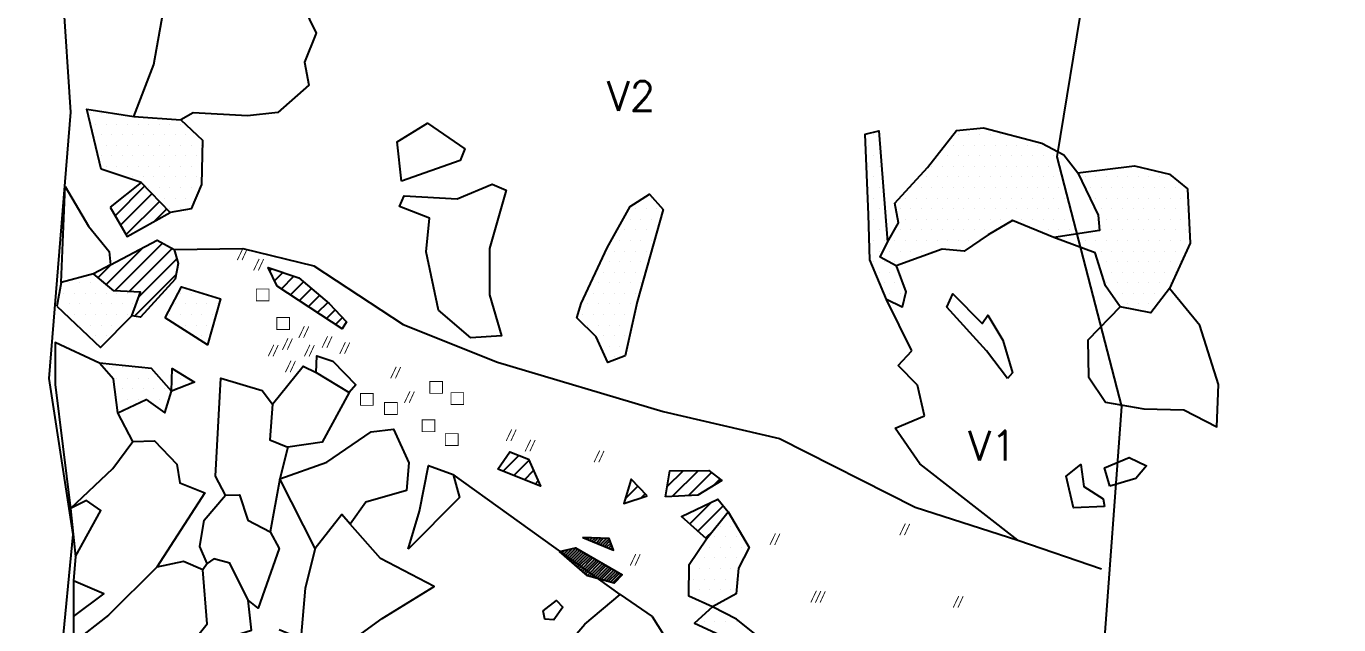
# Model space of a CAD drawing. Header units: metres. Extents: x 3.83 to 5.38, y -19.22 to -15.1.
# Drawn here: x 3.83 to 5.38, y -18.291 to -17.584 of the extents above; entities that cross this region are included whole.
import ezdxf

# ---------------------------------------------------------------- set-up
doc = ezdxf.new("R2010")
doc.units = ezdxf.units.M
doc.header["$LTSCALE"] = 25
doc.header["$MEASUREMENT"] = 0
doc.linetypes.add('GESTRICHELT', pattern=[0.75, 0.5, -0.25])
doc.linetypes.add('STRICHPUNKTX2', pattern=[2, 1, -0.5, 0, -0.5])
doc.layers.get('0').update_dxf_attribs({"linetype": 'CONTINUOUS'})
for name, color, linetype in [('BEFUND_UNSICHER', 1, 'GESTRICHELT'), ('BEFUNDSCHRAFF', 1, 'CONTINUOUS'), ('FEUER', 1, 'CONTINUOUS'), ('GRABUNGSGRENZE', 3, 'STRICHPUNKTX2'), ('KNOCHEN', 2, 'CONTINUOUS'), ('KNOCHENSCHRAFF', 2, 'CONTINUOUS'), ('STEINE', 4, 'CONTINUOUS'), ('STEINESCHRAFF', 4, 'CONTINUOUS')]:
    doc.layers.add(name, color=color, linetype=linetype)
doc.styles.get("Standard").update_dxf_attribs({"font": 'txt.shx'})

# ---------------------------------------------------------------- blocks, each defined once
blk = doc.blocks.new('*X1')
at = {"color": 0}
for p, q in [((448.82, -1818.87), (448.84, -1818.85)), ((449.07, -1818.97), (449.18, -1818.86)), ((449.32, -1819.08), (449.52, -1818.87)), ((449.57, -1819.18), (449.87, -1818.89)), ((449.83, -1819.28), (450.21, -1818.9)), ((450.08, -1819.38), (450.55, -1818.91)), ((450.33, -1819.49), (450.89, -1818.92)), ((450.58, -1819.59), (451.23, -1818.93)), ((450.83, -1819.69), (451.58, -1818.94)), ((451.08, -1819.79), (451.89, -1818.98)), ((451.33, -1819.9), (451.98, -1819.24)), ((451.58, -1820), (452.08, -1819.5)), ((446.09, -1820.54), (446.19, -1820.44)), ((446.28, -1820.7), (446.64, -1820.34)), ((446.47, -1820.87), (447.09, -1820.25)), ((446.66, -1821.04), (447.54, -1820.15)), ((446.84, -1821.2), (447.95, -1820.1)), ((447.03, -1821.37), (448.17, -1820.23)), ((447.22, -1821.53), (448.4, -1820.35)), ((447.41, -1821.7), (448.62, -1820.48)), ((447.6, -1821.86), (448.85, -1820.61)), ((447.79, -1822.03), (449.07, -1820.74)), ((447.97, -1822.19), (449.3, -1820.87)), ((448.16, -1822.36), (449.52, -1821)), ((448.35, -1822.52), (449.74, -1821.13)), ((448.54, -1822.69), (449.97, -1821.26)), ((451.83, -1820.1), (452.17, -1819.76)), ((452.08, -1820.2), (452.27, -1820.02)), ((452.33, -1820.31), (452.37, -1820.28)), ((448.73, -1822.85), (450.19, -1821.39)), ((448.92, -1823.02), (450.42, -1821.52)), ((449.1, -1823.18), (450.64, -1821.64)), ((449.29, -1823.35), (450.87, -1821.77)), ((449.55, -1823.44), (451.09, -1821.9)), ((449.83, -1823.52), (451.32, -1822.03)), ((450.11, -1823.6), (451.54, -1822.16)), ((450.38, -1823.67), (451.77, -1822.29)), ((450.66, -1823.75), (451.99, -1822.42)), ((450.94, -1823.82), (452.21, -1822.55)), ((451.22, -1823.9), (452.44, -1822.68)), ((451.49, -1823.98), (452.66, -1822.81)), ((451.77, -1824.05), (452.89, -1822.94)), ((452.05, -1824.13), (453.11, -1823.06)), ((452.33, -1824.21), (453.34, -1823.19)), ((463.43, -1831.49), (464.35, -1830.56)), ((463.72, -1830.84), (464.11, -1830.45)), ((463.2, -1832.07), (464.6, -1830.67)), ((463.36, -1832.27), (464.84, -1830.78)), ((463.52, -1832.46), (465.08, -1830.9)), ((463.68, -1832.65), (465.32, -1831.01)), ((463.84, -1832.84), (465.56, -1831.12)), ((464, -1833.03), (465.8, -1831.23)), ((464.17, -1833.22), (466.05, -1831.34)), ((464.39, -1833.36), (466.29, -1831.46)), ((464.81, -1833.29), (466.53, -1831.57)), ((465.23, -1833.23), (466.55, -1831.9)), ((465.64, -1833.16), (466.17, -1832.63)), ((412.69, -1844.4), (415.74, -1841.35)), ((412.76, -1843.97), (415.43, -1841.3)), ((412.96, -1844.48), (416.04, -1841.4)), ((413.63, -1842.75), (415.13, -1841.25)), ((414.49, -1841.53), (414.83, -1841.19)), ((413.22, -1844.57), (416.34, -1841.45)), ((413.49, -1844.66), (416.64, -1841.5)), ((413.76, -1844.74), (416.95, -1841.55)), ((414.02, -1844.83), (417.25, -1841.6)), ((414.29, -1844.92), (417.55, -1841.65)), ((414.56, -1845), (417.85, -1841.71)), ((414.82, -1845.09), (418.16, -1841.76)), ((415.09, -1845.18), (418.46, -1841.81)), ((415.36, -1845.26), (418.76, -1841.86)), ((415.62, -1845.35), (419.06, -1841.91)), ((415.89, -1845.44), (419.37, -1841.96)), ((416.17, -1845.51), (419.52, -1842.16)), ((416.53, -1845.51), (419.3, -1842.73)), ((416.88, -1845.51), (419.09, -1843.3)), ((417.23, -1845.51), (418.87, -1843.87)), ((417.59, -1845.51), (418.66, -1844.44)), ((417.94, -1845.51), (418.44, -1845)), ((429.61, -1863.53), (431.66, -1861.49)), ((430.6, -1862.2), (431.47, -1861.32)), ((427.46, -1866.04), (431.85, -1861.65)), ((427.55, -1866.31), (432.04, -1861.81)), ((427.64, -1866.57), (432.23, -1861.97)), ((427.77, -1866.79), (432.43, -1862.14)), ((428.19, -1866.73), (432.62, -1862.3)), ((428.6, -1866.67), (432.81, -1862.46)), ((429.02, -1866.6), (433, -1862.62)), ((429.44, -1866.54), (433.19, -1862.79)), ((429.85, -1866.48), (433.38, -1862.95)), ((430.27, -1866.41), (433.57, -1863.11)), ((427.37, -1865.78), (429.31, -1863.84)), ((430.69, -1866.35), (433.76, -1863.28)), ((431.37, -1866.02), (433.95, -1863.44)), ((427.28, -1865.51), (427.76, -1865.03)), ((493.46, -1869.33), (493.5, -1869.3)), ((493.57, -1869.58), (493.78, -1869.38)), ((493.68, -1869.82), (494.05, -1869.45)), ((493.79, -1870.07), (494.33, -1869.53)), ((493.9, -1870.31), (494.61, -1869.6)), ((494.01, -1870.56), (494.89, -1869.68)), ((494.19, -1870.73), (495.17, -1869.75)), ((494.42, -1870.85), (495.45, -1869.83)), ((494.66, -1870.97), (495.58, -1870.04)), ((494.89, -1871.09), (495.66, -1870.32)), ((495.12, -1871.21), (495.74, -1870.6)), ((495.36, -1871.33), (495.81, -1870.87)), ((495.59, -1871.45), (495.89, -1871.15)), ((495.82, -1871.57), (495.97, -1871.43)), ((496.69, -1877.42), (496.92, -1877.19)), ((496.74, -1877.72), (497.21, -1877.26)), ((496.79, -1878.03), (497.5, -1877.32)), ((496.84, -1878.33), (497.79, -1877.39)), ((496.89, -1878.64), (498.07, -1877.45)), ((496.94, -1878.94), (498.36, -1877.52)), ((496.99, -1879.24), (498.65, -1877.58)), ((497.04, -1879.55), (498.94, -1877.64)), ((497.09, -1879.85), (499.23, -1877.71)), ((497.14, -1880.16), (499.52, -1877.77)), ((497.19, -1880.46), (499.81, -1877.84)), ((497.23, -1880.77), (500.1, -1877.9)), ((497.28, -1881.07), (500.38, -1877.97)), ((497.52, -1881.19), (500.49, -1878.21)), ((497.91, -1881.15), (500.45, -1878.61)), ((498.3, -1881.12), (500.41, -1879)), ((498.68, -1881.08), (500.37, -1879.4)), ((499.07, -1881.05), (500.33, -1879.79)), ((499.46, -1881.02), (500.29, -1880.19)), ((499.85, -1880.98), (500.25, -1880.58))]:
    blk.add_line(p, q, dxfattribs=at)
blk = doc.blocks.new('HK')
at = {"layer": 'FEUER', "const_width": 0.1}
for points in [[(-0.66, -1.37), (0, 0)], [(0.52, -0.03), (-0.1, -1.37)]]:
    blk.add_lwpolyline(points, dxfattribs=at)
blk = doc.blocks.new('RL')
at = {"layer": 'FEUER', "const_width": 0.1}
blk.add_lwpolyline([(0, -1.4), (0, 0), (1.5, 0), (1.5, -1.4), (0, -1.4)], dxfattribs=at)
blk = doc.blocks.new('*X4')
at = {"color": 0}
for p, q in [((393.53, -1780.82), (397.02, -1777.33)), ((394.19, -1781.93), (397.89, -1778.23)), ((394.84, -1783.05), (398.76, -1779.13)), ((398.21, -1781.44), (399.63, -1780.03)), ((393.5, -1789.69), (399.12, -1784.07)), ((392.49, -1788.94), (396.8, -1784.62)), ((395.18, -1789.78), (400.28, -1784.68)), ((391.52, -1788.13), (393.07, -1786.59)), ((396.36, -1790.37), (400.82, -1785.91)), ((411.8, -1787.31), (412.02, -1787.08)), ((395.81, -1792.69), (400.73, -1787.77)), ((412.37, -1788.5), (413.34, -1787.53)), ((413.18, -1789.46), (414.66, -1787.98)), ((414.24, -1790.16), (415.78, -1788.63)), ((415.31, -1790.86), (416.73, -1789.44)), ((416.38, -1791.56), (417.69, -1790.25)), ((417.45, -1792.26), (418.65, -1791.06)), ((418.51, -1792.96), (419.53, -1791.95)), ((419.58, -1793.66), (420.39, -1792.85)), ((439.37, -1811), (441.24, -1809.13)), ((440.63, -1811.51), (442.42, -1809.71)), ((441.89, -1812.02), (442.96, -1810.94)), ((458.75, -1812.83), (460.63, -1810.95)), ((459.37, -1813.97), (462.42, -1810.93)), ((461.24, -1813.88), (463.96, -1811.16)), ((464.19, -1812.69), (464.96, -1811.93)), ((443.14, -1812.53), (443.51, -1812.16)), ((453.78, -1814.27), (455.28, -1812.77)), ((455.67, -1814.15), (456.14, -1813.68)), ((461.41, -1817.24), (463.97, -1814.68)), ((460.48, -1816.4), (460.6, -1816.28)), ((462.34, -1818.08), (465.34, -1815.08)), ((463.27, -1818.91), (464.19, -1818))]:
    blk.add_line(p, q, dxfattribs=at)
blk = doc.blocks.new('*X5')
at = {"color": 0}
for p, q in [((465.625, -1816.25), (465.625, -1816.25)), ((465, -1817.5), (465, -1817.5)), ((466.25, -1817.5), (466.25, -1817.5)), ((464.375, -1818.75), (464.375, -1818.75)), ((465.625, -1818.75), (465.625, -1818.75)), ((466.875, -1818.75), (466.875, -1818.75)), ((461.875, -1821.25), (461.875, -1821.25)), ((463.125, -1821.25), (463.125, -1821.25)), ((463.75, -1820), (463.75, -1820)), ((464.375, -1821.25), (464.375, -1821.25)), ((465, -1820), (465, -1820)), ((465.625, -1821.25), (465.625, -1821.25)), ((466.25, -1820), (466.25, -1820)), ((466.875, -1821.25), (466.875, -1821.25)), ((467.5, -1820), (467.5, -1820)), ((462.5, -1822.5), (462.5, -1822.5)), ((463.75, -1822.5), (463.75, -1822.5)), ((465, -1822.5), (465, -1822.5)), ((466.25, -1822.5), (466.25, -1822.5)), ((461.875, -1823.75), (461.875, -1823.75)), ((463.125, -1823.75), (463.125, -1823.75)), ((464.375, -1823.75), (464.375, -1823.75)), ((465.625, -1823.75), (465.625, -1823.75)), ((466.875, -1823.75), (466.875, -1823.75)), ((462.5, -1825), (462.5, -1825)), ((463.75, -1825), (463.75, -1825)), ((465, -1825), (465, -1825)), ((466.25, -1825), (466.25, -1825)), ((463.125, -1826.25), (463.125, -1826.25)), ((464.375, -1826.25), (464.375, -1826.25)), ((463.125, -1828.75), (463.125, -1828.75)), ((463.75, -1827.5), (463.75, -1827.5)), ((464.375, -1828.75), (464.375, -1828.75)), ((465, -1827.5), (465, -1827.5)), ((465.625, -1828.75), (465.625, -1828.75)), ((466.875, -1828.75), (466.875, -1828.75))]:
    blk.add_line(p, q, dxfattribs=at)
blk = doc.blocks.new('*X6')
at = {"color": 0}
for p, q in [((390.625, -1768.75), (390.625, -1768.75)), ((391.25, -1770), (391.25, -1770)), ((391.875, -1768.75), (391.875, -1768.75)), ((392.5, -1770), (392.5, -1770)), ((393.125, -1768.75), (393.125, -1768.75)), ((393.75, -1770), (393.75, -1770)), ((395, -1770), (395, -1770)), ((396.25, -1770), (396.25, -1770)), ((397.5, -1770), (397.5, -1770)), ((398.75, -1770), (398.75, -1770)), ((400, -1770), (400, -1770)), ((401.25, -1770), (401.25, -1770)), ((391.875, -1771.25), (391.875, -1771.25)), ((393.125, -1771.25), (393.125, -1771.25)), ((394.375, -1771.25), (394.375, -1771.25)), ((395.625, -1771.25), (395.625, -1771.25)), ((396.875, -1771.25), (396.875, -1771.25)), ((398.125, -1771.25), (398.125, -1771.25)), ((399.375, -1771.25), (399.375, -1771.25)), ((400.625, -1771.25), (400.625, -1771.25)), ((401.875, -1771.25), (401.875, -1771.25)), ((403.125, -1771.25), (403.125, -1771.25)), ((483.125, -1771.25), (483.125, -1771.25)), ((493.125, -1771.25), (493.125, -1771.25)), ((494.375, -1771.25), (494.375, -1771.25)), ((495.625, -1771.25), (495.625, -1771.25)), ((496.875, -1771.25), (496.875, -1771.25)), ((498.125, -1771.25), (498.125, -1771.25)), ((391.25, -1772.5), (391.25, -1772.5)), ((392.5, -1772.5), (392.5, -1772.5)), ((393.75, -1772.5), (393.75, -1772.5)), ((395, -1772.5), (395, -1772.5)), ((396.25, -1772.5), (396.25, -1772.5)), ((397.5, -1772.5), (397.5, -1772.5)), ((398.75, -1772.5), (398.75, -1772.5)), ((400, -1772.5), (400, -1772.5)), ((401.25, -1772.5), (401.25, -1772.5)), ((402.5, -1772.5), (402.5, -1772.5)), ((403.75, -1772.5), (403.75, -1772.5)), ((482.5, -1772.5), (482.5, -1772.5)), ((483.75, -1772.5), (483.75, -1772.5)), ((492.5, -1772.5), (492.5, -1772.5)), ((493.75, -1772.5), (493.75, -1772.5)), ((495, -1772.5), (495, -1772.5)), ((496.25, -1772.5), (496.25, -1772.5)), ((497.5, -1772.5), (497.5, -1772.5)), ((498.75, -1772.5), (498.75, -1772.5)), ((500, -1772.5), (500, -1772.5)), ((501.25, -1772.5), (501.25, -1772.5)), ((502.5, -1772.5), (502.5, -1772.5)), ((391.875, -1773.75), (391.875, -1773.75)), ((393.125, -1773.75), (393.125, -1773.75)), ((394.375, -1773.75), (394.375, -1773.75)), ((395.625, -1773.75), (395.625, -1773.75)), ((396.875, -1773.75), (396.875, -1773.75)), ((398.125, -1773.75), (398.125, -1773.75)), ((399.375, -1773.75), (399.375, -1773.75)), ((400.625, -1773.75), (400.625, -1773.75)), ((401.875, -1773.75), (401.875, -1773.75)), ((403.125, -1773.75), (403.125, -1773.75)), ((483.125, -1773.75), (483.125, -1773.75)), ((490.625, -1773.75), (490.625, -1773.75)), ((491.875, -1773.75), (491.875, -1773.75)), ((493.125, -1773.75), (493.125, -1773.75)), ((494.375, -1773.75), (494.375, -1773.75)), ((495.625, -1773.75), (495.625, -1773.75)), ((496.875, -1773.75), (496.875, -1773.75)), ((498.125, -1773.75), (498.125, -1773.75)), ((499.375, -1773.75), (499.375, -1773.75)), ((500.625, -1773.75), (500.625, -1773.75)), ((501.875, -1773.75), (501.875, -1773.75)), ((503.125, -1773.75), (503.125, -1773.75)), ((504.375, -1773.75), (504.375, -1773.75)), ((392.5, -1775), (392.5, -1775)), ((393.75, -1775), (393.75, -1775)), ((395, -1775), (395, -1775)), ((395.625, -1776.25), (395.625, -1776.25)), ((396.25, -1775), (396.25, -1775)), ((396.875, -1776.25), (396.875, -1776.25)), ((397.5, -1775), (397.5, -1775)), ((398.125, -1776.25), (398.125, -1776.25)), ((398.75, -1775), (398.75, -1775)), ((399.375, -1776.25), (399.375, -1776.25)), ((400, -1775), (400, -1775)), ((400.625, -1776.25), (400.625, -1776.25)), ((401.25, -1775), (401.25, -1775)), ((401.875, -1776.25), (401.875, -1776.25)), ((402.5, -1775), (402.5, -1775)), ((403.125, -1776.25), (403.125, -1776.25)), ((403.75, -1775), (403.75, -1775)), ((482.5, -1775), (482.5, -1775)), ((483.125, -1776.25), (483.125, -1776.25)), ((483.75, -1775), (483.75, -1775)), ((489.375, -1776.25), (489.375, -1776.25)), ((490, -1775), (490, -1775)), ((490.625, -1776.25), (490.625, -1776.25)), ((491.25, -1775), (491.25, -1775)), ((491.875, -1776.25), (491.875, -1776.25)), ((492.5, -1775), (492.5, -1775)), ((493.125, -1776.25), (493.125, -1776.25)), ((493.75, -1775), (493.75, -1775)), ((494.375, -1776.25), (494.375, -1776.25)), ((495, -1775), (495, -1775)), ((495.625, -1776.25), (495.625, -1776.25)), ((496.25, -1775), (496.25, -1775)), ((496.875, -1776.25), (496.875, -1776.25)), ((497.5, -1775), (497.5, -1775)), ((498.125, -1776.25), (498.125, -1776.25)), ((498.75, -1775), (498.75, -1775)), ((499.375, -1776.25), (499.375, -1776.25)), ((500, -1775), (500, -1775)), ((500.625, -1776.25), (500.625, -1776.25)), ((501.25, -1775), (501.25, -1775)), ((501.875, -1776.25), (501.875, -1776.25)), ((502.5, -1775), (502.5, -1775)), ((503.125, -1776.25), (503.125, -1776.25)), ((503.75, -1775), (503.75, -1775)), ((504.375, -1776.25), (504.375, -1776.25)), ((505, -1775), (505, -1775)), ((508.125, -1776.25), (508.125, -1776.25)), ((509.375, -1776.25), (509.375, -1776.25)), ((510.625, -1776.25), (510.625, -1776.25)), ((511.875, -1776.25), (511.875, -1776.25)), ((513.125, -1776.25), (513.125, -1776.25)), ((513.75, -1775), (513.75, -1775)), ((514.375, -1776.25), (514.375, -1776.25)), ((515.625, -1776.25), (515.625, -1776.25)), ((516.875, -1776.25), (516.875, -1776.25)), ((518.125, -1776.25), (518.125, -1776.25)), ((397.5, -1777.5), (397.5, -1777.5)), ((398.75, -1777.5), (398.75, -1777.5)), ((400, -1777.5), (400, -1777.5)), ((401.25, -1777.5), (401.25, -1777.5)), ((402.5, -1777.5), (402.5, -1777.5)), ((482.5, -1777.5), (482.5, -1777.5)), ((483.75, -1777.5), (483.75, -1777.5)), ((487.5, -1777.5), (487.5, -1777.5)), ((488.75, -1777.5), (488.75, -1777.5)), ((490, -1777.5), (490, -1777.5)), ((491.25, -1777.5), (491.25, -1777.5)), ((492.5, -1777.5), (492.5, -1777.5)), ((493.75, -1777.5), (493.75, -1777.5)), ((495, -1777.5), (495, -1777.5)), ((496.25, -1777.5), (496.25, -1777.5)), ((497.5, -1777.5), (497.5, -1777.5)), ((498.75, -1777.5), (498.75, -1777.5)), ((500, -1777.5), (500, -1777.5)), ((501.25, -1777.5), (501.25, -1777.5)), ((502.5, -1777.5), (502.5, -1777.5)), ((503.75, -1777.5), (503.75, -1777.5)), ((505, -1777.5), (505, -1777.5)), ((508.75, -1777.5), (508.75, -1777.5)), ((510, -1777.5), (510, -1777.5)), ((511.25, -1777.5), (511.25, -1777.5)), ((512.5, -1777.5), (512.5, -1777.5)), ((513.75, -1777.5), (513.75, -1777.5)), ((515, -1777.5), (515, -1777.5)), ((516.25, -1777.5), (516.25, -1777.5)), ((517.5, -1777.5), (517.5, -1777.5)), ((518.75, -1777.5), (518.75, -1777.5)), ((399.375, -1778.75), (399.375, -1778.75)), ((400.625, -1778.75), (400.625, -1778.75)), ((401.875, -1778.75), (401.875, -1778.75)), ((456.875, -1778.75), (456.875, -1778.75)), ((483.125, -1778.75), (483.125, -1778.75)), ((486.875, -1778.75), (486.875, -1778.75)), ((488.125, -1778.75), (488.125, -1778.75)), ((489.375, -1778.75), (489.375, -1778.75)), ((490.625, -1778.75), (490.625, -1778.75)), ((491.875, -1778.75), (491.875, -1778.75)), ((493.125, -1778.75), (493.125, -1778.75)), ((494.375, -1778.75), (494.375, -1778.75)), ((495.625, -1778.75), (495.625, -1778.75)), ((496.875, -1778.75), (496.875, -1778.75)), ((498.125, -1778.75), (498.125, -1778.75)), ((499.375, -1778.75), (499.375, -1778.75)), ((500.625, -1778.75), (500.625, -1778.75)), ((501.875, -1778.75), (501.875, -1778.75)), ((503.125, -1778.75), (503.125, -1778.75)), ((504.375, -1778.75), (504.375, -1778.75)), ((505.625, -1778.75), (505.625, -1778.75)), ((509.375, -1778.75), (509.375, -1778.75)), ((510.625, -1778.75), (510.625, -1778.75)), ((511.875, -1778.75), (511.875, -1778.75)), ((513.125, -1778.75), (513.125, -1778.75)), ((514.375, -1778.75), (514.375, -1778.75)), ((515.625, -1778.75), (515.625, -1778.75)), ((516.875, -1778.75), (516.875, -1778.75)), ((518.125, -1778.75), (518.125, -1778.75)), ((519.375, -1778.75), (519.375, -1778.75)), ((400, -1780), (400, -1780)), ((401.25, -1780), (401.25, -1780)), ((402.5, -1780), (402.5, -1780)), ((455, -1780), (455, -1780)), ((456.25, -1780), (456.25, -1780)), ((457.5, -1780), (457.5, -1780)), ((482.5, -1780), (482.5, -1780)), ((483.75, -1780), (483.75, -1780)), ((486.25, -1780), (486.25, -1780)), ((487.5, -1780), (487.5, -1780)), ((488.75, -1780), (488.75, -1780)), ((490, -1780), (490, -1780)), ((491.25, -1780), (491.25, -1780)), ((492.5, -1780), (492.5, -1780)), ((493.75, -1780), (493.75, -1780)), ((495, -1780), (495, -1780)), ((496.25, -1780), (496.25, -1780)), ((497.5, -1780), (497.5, -1780)), ((498.75, -1780), (498.75, -1780)), ((500, -1780), (500, -1780)), ((501.25, -1780), (501.25, -1780)), ((502.5, -1780), (502.5, -1780)), ((503.75, -1780), (503.75, -1780)), ((505, -1780), (505, -1780)), ((506.25, -1780), (506.25, -1780)), ((510, -1780), (510, -1780)), ((511.25, -1780), (511.25, -1780)), ((512.5, -1780), (512.5, -1780)), ((513.75, -1780), (513.75, -1780)), ((515, -1780), (515, -1780)), ((516.25, -1780), (516.25, -1780)), ((517.5, -1780), (517.5, -1780)), ((518.75, -1780), (518.75, -1780)), ((520, -1780), (520, -1780)), ((453.75, -1782.5), (453.75, -1782.5)), ((454.375, -1781.25), (454.375, -1781.25)), ((455, -1782.5), (455, -1782.5)), ((455.625, -1781.25), (455.625, -1781.25)), ((456.25, -1782.5), (456.25, -1782.5)), ((456.875, -1781.25), (456.875, -1781.25)), ((457.5, -1782.5), (457.5, -1782.5)), ((483.125, -1781.25), (483.125, -1781.25)), ((483.75, -1782.5), (483.75, -1782.5)), ((484.375, -1781.25), (484.375, -1781.25)), ((486.25, -1782.5), (486.25, -1782.5)), ((486.875, -1781.25), (486.875, -1781.25)), ((487.5, -1782.5), (487.5, -1782.5)), ((488.125, -1781.25), (488.125, -1781.25)), ((488.75, -1782.5), (488.75, -1782.5)), ((489.375, -1781.25), (489.375, -1781.25)), ((490, -1782.5), (490, -1782.5)), ((490.625, -1781.25), (490.625, -1781.25)), ((491.25, -1782.5), (491.25, -1782.5)), ((491.875, -1781.25), (491.875, -1781.25)), ((492.5, -1782.5), (492.5, -1782.5)), ((493.125, -1781.25), (493.125, -1781.25)), ((493.75, -1782.5), (493.75, -1782.5)), ((494.375, -1781.25), (494.375, -1781.25)), ((495, -1782.5), (495, -1782.5)), ((495.625, -1781.25), (495.625, -1781.25)), ((496.25, -1782.5), (496.25, -1782.5)), ((496.875, -1781.25), (496.875, -1781.25)), ((497.5, -1782.5), (497.5, -1782.5)), ((498.125, -1781.25), (498.125, -1781.25)), ((499.375, -1781.25), (499.375, -1781.25)), ((500.625, -1781.25), (500.625, -1781.25)), ((501.875, -1781.25), (501.875, -1781.25)), ((502.5, -1782.5), (502.5, -1782.5)), ((503.125, -1781.25), (503.125, -1781.25)), ((503.75, -1782.5), (503.75, -1782.5)), ((504.375, -1781.25), (504.375, -1781.25)), ((505, -1782.5), (505, -1782.5)), ((505.625, -1781.25), (505.625, -1781.25)), ((506.25, -1782.5), (506.25, -1782.5)), ((510, -1782.5), (510, -1782.5)), ((510.625, -1781.25), (510.625, -1781.25)), ((511.25, -1782.5), (511.25, -1782.5)), ((511.875, -1781.25), (511.875, -1781.25)), ((512.5, -1782.5), (512.5, -1782.5)), ((513.125, -1781.25), (513.125, -1781.25)), ((513.75, -1782.5), (513.75, -1782.5)), ((514.375, -1781.25), (514.375, -1781.25)), ((515, -1782.5), (515, -1782.5)), ((515.625, -1781.25), (515.625, -1781.25)), ((516.25, -1782.5), (516.25, -1782.5)), ((516.875, -1781.25), (516.875, -1781.25)), ((517.5, -1782.5), (517.5, -1782.5)), ((518.125, -1781.25), (518.125, -1781.25)), ((518.75, -1782.5), (518.75, -1782.5)), ((519.375, -1781.25), (519.375, -1781.25)), ((520, -1782.5), (520, -1782.5)), ((453.125, -1783.75), (453.125, -1783.75)), ((454.375, -1783.75), (454.375, -1783.75)), ((455.625, -1783.75), (455.625, -1783.75)), ((456.875, -1783.75), (456.875, -1783.75)), ((483.125, -1783.75), (483.125, -1783.75)), ((484.375, -1783.75), (484.375, -1783.75)), ((485.625, -1783.75), (485.625, -1783.75)), ((486.875, -1783.75), (486.875, -1783.75)), ((488.125, -1783.75), (488.125, -1783.75)), ((489.375, -1783.75), (489.375, -1783.75)), ((490.625, -1783.75), (490.625, -1783.75)), ((491.875, -1783.75), (491.875, -1783.75)), ((493.125, -1783.75), (493.125, -1783.75)), ((494.375, -1783.75), (494.375, -1783.75)), ((495.625, -1783.75), (495.625, -1783.75)), ((508.125, -1783.75), (508.125, -1783.75)), ((509.375, -1783.75), (509.375, -1783.75)), ((510.625, -1783.75), (510.625, -1783.75)), ((511.875, -1783.75), (511.875, -1783.75)), ((513.125, -1783.75), (513.125, -1783.75)), ((514.375, -1783.75), (514.375, -1783.75)), ((515.625, -1783.75), (515.625, -1783.75)), ((516.875, -1783.75), (516.875, -1783.75)), ((518.125, -1783.75), (518.125, -1783.75)), ((519.375, -1783.75), (519.375, -1783.75)), ((452.5, -1785), (452.5, -1785)), ((453.75, -1785), (453.75, -1785)), ((455, -1785), (455, -1785)), ((456.25, -1785), (456.25, -1785)), ((483.75, -1785), (483.75, -1785)), ((485, -1785), (485, -1785)), ((486.25, -1785), (486.25, -1785)), ((487.5, -1785), (487.5, -1785)), ((488.75, -1785), (488.75, -1785)), ((490, -1785), (490, -1785)), ((493.75, -1785), (493.75, -1785)), ((508.75, -1785), (508.75, -1785)), ((510, -1785), (510, -1785)), ((511.25, -1785), (511.25, -1785)), ((512.5, -1785), (512.5, -1785)), ((513.75, -1785), (513.75, -1785)), ((515, -1785), (515, -1785)), ((516.25, -1785), (516.25, -1785)), ((517.5, -1785), (517.5, -1785)), ((518.75, -1785), (518.75, -1785)), ((520, -1785), (520, -1785)), ((451.875, -1786.25), (451.875, -1786.25)), ((453.125, -1786.25), (453.125, -1786.25)), ((454.375, -1786.25), (454.375, -1786.25)), ((455.625, -1786.25), (455.625, -1786.25)), ((483.125, -1786.25), (483.125, -1786.25)), ((484.375, -1786.25), (484.375, -1786.25)), ((485.625, -1786.25), (485.625, -1786.25)), ((486.875, -1786.25), (486.875, -1786.25)), ((510.625, -1786.25), (510.625, -1786.25)), ((511.875, -1786.25), (511.875, -1786.25)), ((513.125, -1786.25), (513.125, -1786.25)), ((514.375, -1786.25), (514.375, -1786.25)), ((515.625, -1786.25), (515.625, -1786.25)), ((516.875, -1786.25), (516.875, -1786.25)), ((518.125, -1786.25), (518.125, -1786.25)), ((519.375, -1786.25), (519.375, -1786.25)), ((451.25, -1787.5), (451.25, -1787.5)), ((452.5, -1787.5), (452.5, -1787.5)), ((453.75, -1787.5), (453.75, -1787.5)), ((455, -1787.5), (455, -1787.5)), ((483.75, -1787.5), (483.75, -1787.5)), ((485, -1787.5), (485, -1787.5)), ((510, -1787.5), (510, -1787.5)), ((511.25, -1787.5), (511.25, -1787.5)), ((512.5, -1787.5), (512.5, -1787.5)), ((513.75, -1787.5), (513.75, -1787.5)), ((515, -1787.5), (515, -1787.5)), ((516.25, -1787.5), (516.25, -1787.5)), ((517.5, -1787.5), (517.5, -1787.5)), ((518.75, -1787.5), (518.75, -1787.5)), ((387.5, -1790), (387.5, -1790)), ((388.125, -1788.75), (388.125, -1788.75)), ((388.75, -1790), (388.75, -1790)), ((389.375, -1788.75), (389.375, -1788.75)), ((390, -1790), (390, -1790)), ((390.625, -1788.75), (390.625, -1788.75)), ((391.25, -1790), (391.25, -1790)), ((391.875, -1788.75), (391.875, -1788.75)), ((392.5, -1790), (392.5, -1790)), ((393.75, -1790), (393.75, -1790)), ((395, -1790), (395, -1790)), ((396.25, -1790), (396.25, -1790)), ((401.25, -1790), (401.25, -1790)), ((402.5, -1790), (402.5, -1790)), ((403.75, -1790), (403.75, -1790)), ((450, -1790), (450, -1790)), ((450.625, -1788.75), (450.625, -1788.75)), ((451.25, -1790), (451.25, -1790)), ((451.875, -1788.75), (451.875, -1788.75)), ((452.5, -1790), (452.5, -1790)), ((453.125, -1788.75), (453.125, -1788.75)), ((453.75, -1790), (453.75, -1790)), ((454.375, -1788.75), (454.375, -1788.75)), ((455, -1790), (455, -1790)), ((455.625, -1788.75), (455.625, -1788.75)), ((484.375, -1788.75), (484.375, -1788.75)), ((485, -1790), (485, -1790)), ((485.625, -1788.75), (485.625, -1788.75)), ((486.25, -1790), (486.25, -1790)), ((510.625, -1788.75), (510.625, -1788.75)), ((511.25, -1790), (511.25, -1790)), ((511.875, -1788.75), (511.875, -1788.75)), ((512.5, -1790), (512.5, -1790)), ((513.125, -1788.75), (513.125, -1788.75)), ((513.75, -1790), (513.75, -1790)), ((514.375, -1788.75), (514.375, -1788.75)), ((515, -1790), (515, -1790)), ((515.625, -1788.75), (515.625, -1788.75)), ((516.25, -1790), (516.25, -1790)), ((516.875, -1788.75), (516.875, -1788.75)), ((517.5, -1790), (517.5, -1790)), ((518.125, -1788.75), (518.125, -1788.75)), ((386.875, -1791.25), (386.875, -1791.25)), ((388.125, -1791.25), (388.125, -1791.25)), ((389.375, -1791.25), (389.375, -1791.25)), ((390.625, -1791.25), (390.625, -1791.25)), ((391.875, -1791.25), (391.875, -1791.25)), ((393.125, -1791.25), (393.125, -1791.25)), ((394.375, -1791.25), (394.375, -1791.25)), ((395.625, -1791.25), (395.625, -1791.25)), ((400.625, -1791.25), (400.625, -1791.25)), ((401.875, -1791.25), (401.875, -1791.25)), ((403.125, -1791.25), (403.125, -1791.25)), ((404.375, -1791.25), (404.375, -1791.25)), ((405.625, -1791.25), (405.625, -1791.25)), ((449.375, -1791.25), (449.375, -1791.25)), ((450.625, -1791.25), (450.625, -1791.25)), ((451.875, -1791.25), (451.875, -1791.25)), ((453.125, -1791.25), (453.125, -1791.25)), ((454.375, -1791.25), (454.375, -1791.25)), ((513.125, -1791.25), (513.125, -1791.25)), ((514.375, -1791.25), (514.375, -1791.25)), ((515.625, -1791.25), (515.625, -1791.25)), ((388.75, -1792.5), (388.75, -1792.5)), ((390, -1792.5), (390, -1792.5)), ((391.25, -1792.5), (391.25, -1792.5)), ((392.5, -1792.5), (392.5, -1792.5)), ((393.75, -1792.5), (393.75, -1792.5)), ((395, -1792.5), (395, -1792.5)), ((400, -1792.5), (400, -1792.5)), ((401.25, -1792.5), (401.25, -1792.5)), ((402.5, -1792.5), (402.5, -1792.5)), ((403.75, -1792.5), (403.75, -1792.5)), ((405, -1792.5), (405, -1792.5)), ((448.75, -1792.5), (448.75, -1792.5)), ((450, -1792.5), (450, -1792.5)), ((451.25, -1792.5), (451.25, -1792.5)), ((452.5, -1792.5), (452.5, -1792.5)), ((453.75, -1792.5), (453.75, -1792.5)), ((389.375, -1793.75), (389.375, -1793.75)), ((390.625, -1793.75), (390.625, -1793.75)), ((391.875, -1793.75), (391.875, -1793.75)), ((393.125, -1793.75), (393.125, -1793.75)), ((394.375, -1793.75), (394.375, -1793.75)), ((401.875, -1793.75), (401.875, -1793.75)), ((403.125, -1793.75), (403.125, -1793.75)), ((404.375, -1793.75), (404.375, -1793.75)), ((449.375, -1793.75), (449.375, -1793.75)), ((450.625, -1793.75), (450.625, -1793.75)), ((451.875, -1793.75), (451.875, -1793.75)), ((453.125, -1793.75), (453.125, -1793.75)), ((454.375, -1793.75), (454.375, -1793.75)), ((391.25, -1795), (391.25, -1795)), ((391.875, -1796.25), (391.875, -1796.25)), ((392.5, -1795), (392.5, -1795)), ((403.75, -1795), (403.75, -1795)), ((451.25, -1795), (451.25, -1795)), ((451.875, -1796.25), (451.875, -1796.25)), ((452.5, -1795), (452.5, -1795)), ((453.125, -1796.25), (453.125, -1796.25)), ((453.75, -1795), (453.75, -1795)), ((452.5, -1797.5), (452.5, -1797.5)), ((393.125, -1798.75), (393.125, -1798.75)), ((394.375, -1798.75), (394.375, -1798.75)), ((395.625, -1798.75), (395.625, -1798.75)), ((393.75, -1800), (393.75, -1800)), ((395, -1800), (395, -1800)), ((396.25, -1800), (396.25, -1800)), ((397.5, -1800), (397.5, -1800)), ((398.75, -1800), (398.75, -1800)), ((401.25, -1800), (401.25, -1800)), ((393.75, -1802.5), (393.75, -1802.5)), ((394.375, -1801.25), (394.375, -1801.25)), ((395, -1802.5), (395, -1802.5)), ((395.625, -1801.25), (395.625, -1801.25)), ((396.25, -1802.5), (396.25, -1802.5)), ((396.875, -1801.25), (396.875, -1801.25)), ((397.5, -1802.5), (397.5, -1802.5)), ((398.125, -1801.25), (398.125, -1801.25)), ((398.75, -1802.5), (398.75, -1802.5)), ((399.375, -1801.25), (399.375, -1801.25)), ((400.625, -1801.25), (400.625, -1801.25)), ((394.375, -1803.75), (394.375, -1803.75)), ((399.375, -1803.75), (399.375, -1803.75))]:
    blk.add_line(p, q, dxfattribs=at)

msp = doc.modelspace()

# ---------------------------------------------------------------- linework, layer by layer
at = {"layer": 'BEFUND_UNSICHER', "flags": 128}
for points in [[(4.0052, -17.848), (4.0862, -17.8471), (4.1702, -17.8675), (4.2755, -17.9368), (4.387, -17.9812), (4.5825, -18.0394), (4.72, -18.0715), (4.8803, -18.1526), (5.0015, -18.1914), (5.1002, -18.2256)], [(5.0015, -18.1914), (4.8859, -18.1012), (4.8564, -18.0594), (4.8911, -18.0447), (4.8829, -18.0085), (4.86, -17.9851), (4.8764, -17.9678), (4.8464, -17.9071)], [(4.532, -18.2557), (4.3345, -18.1141)]]:
    msp.add_lwpolyline(points, dxfattribs=at)
at = {"layer": 'GRABUNGSGRENZE', "flags": 128}
msp.add_lwpolyline([(3.8552, -19.211), (3.8629, -19.0572), (3.8304, -18.8749), (3.8505, -18.5486), (3.8859, -18.185), (3.8575, -18.0007), (3.8831, -17.686), (3.8529, -17.2268), (3.86, -16.4864), (3.8311, -15.4278), (3.8455, -15.271), (4.728, -15.1366), (5.3171, -15.1167), (5.342, -15.9395), (5.2994, -16.5128), (5.335, -16.6493), (5.1406, -17.1721), (5.0476, -17.7387), (5.1238, -18.0336), (5.0894, -18.499), (5.1377, -18.582), (5.3332, -18.6076), (5.3804, -18.7364), (5.3567, -19.1982)], dxfattribs=at)
at = {"layer": 'KNOCHEN'}
for points in [[(4.4877, -18.1885), (4.5238, -18.2033), (4.5188, -18.1895), (4.4877, -18.1885), (4.4877, -18.1885)], [(4.4602, -18.2048), (4.479, -18.2007), (4.534, -18.2323), (4.5248, -18.2425), (4.4933, -18.2338), (4.4602, -18.2048)]]:
    msp.add_lwpolyline(points, dxfattribs=at)
at = {"layer": 'STEINE'}
for points in [[(3.9575, -17.6912), (3.9809, -17.6296), (3.9998, -17.5232), (4.035, -17.5349), (4.0614, -17.5298), (4.0722, -17.5008), (4.1195, -17.5116), (4.1572, -17.5605), (4.1729, -17.5925), (4.1591, -17.6267), (4.1642, -17.6542), (4.1275, -17.6862), (4.0919, -17.6903), (4.0277, -17.6867), (4.013, -17.6948)], [(4.0002, -17.8043), (3.9661, -17.7691), (3.9187, -17.7533), (3.902, -17.6825), (3.9575, -17.6912), (4.013, -17.6948), (4.0384, -17.7192), (4.0374, -17.7712), (4.0251, -17.8002), (4.0002, -17.8043)], [(4.2736, -17.7673), (4.2686, -17.7209), (4.3042, -17.6991), (4.3485, -17.7291), (4.3429, -17.7429), (4.2736, -17.7673)], [(4.8576, -17.8674), (4.8693, -17.898), (4.8647, -17.9163), (4.8464, -17.9071), (4.8265, -17.8603), (4.825, -17.8073), (4.821, -17.7121), (4.8373, -17.7081), (4.8474, -17.8394)], [(4.8474, -17.8394), (4.8607, -17.8165), (4.8561, -17.7936), (4.8948, -17.7514), (4.929, -17.7076), (4.961, -17.7046), (5.0298, -17.7224), (5.0557, -17.7362), (5.0725, -17.7576), (5.0964, -17.8075), (5.0979, -17.8258), (5.044, -17.834), (4.9951, -17.8141), (4.9666, -17.8309), (4.938, -17.8502), (4.9121, -17.8476), (4.8576, -17.8674), (4.8387, -17.8572), (4.8474, -17.8394)], [(5.0725, -17.7576), (5.1392, -17.7495), (5.1805, -17.7592), (5.2018, -17.7765), (5.2049, -17.8407), (5.1804, -17.8941), (5.1585, -17.9231), (5.1223, -17.916), (5.105, -17.891), (5.0928, -17.8523), (5.044, -17.834)], [(3.8718, -17.8872), (3.8765, -17.7736), (3.9039, -17.8205), (3.9283, -17.8505), (3.9299, -17.8663), (3.91, -17.877)], [(3.9661, -17.7691), (3.9294, -17.7981)], [(4.3555, -17.9527), (4.3173, -17.92), (4.3026, -17.8508), (4.3067, -17.8111), (4.2711, -17.7973), (4.2767, -17.7846), (4.3393, -17.7882), (4.3805, -17.7709), (4.3973, -17.778), (4.3774, -17.8468), (4.3774, -17.9018), (4.3916, -17.9501), (4.3555, -17.9527)], [(4.4859, -17.912), (4.5164, -17.8463), (4.5435, -17.7975), (4.5664, -17.7827), (4.5827, -17.8011), (4.552, -17.91), (4.5377, -17.9737), (4.5174, -17.9818), (4.5036, -17.9512), (4.4807, -17.9288), (4.4859, -17.912)], [(3.9294, -17.7981), (3.9497, -17.8327), (4.0002, -17.8043)], [(3.9299, -17.8663), (3.9849, -17.8373), (4.0052, -17.848), (4.0098, -17.8649), (4.0062, -17.8832), (3.9655, -17.928), (3.9553, -17.9264)], [(4.1269, -17.8914), (4.1162, -17.8695), (4.1524, -17.8817), (4.188, -17.9118), (4.2088, -17.9337), (4.2037, -17.9419), (4.1269, -17.8914)], [(3.8667, -17.9152), (3.9181, -17.9641), (3.9553, -17.9264), (3.9655, -17.8984), (3.9339, -17.8969), (3.91, -17.877), (3.8718, -17.8872), (3.8667, -17.9152)], [(3.9945, -17.929), (4.0139, -17.8924), (4.0597, -17.9066), (4.0444, -17.9606), (3.9945, -17.929)], [(4.9894, -18.0004), (4.9644, -17.9678), (4.9176, -17.9164), (4.9248, -17.9006), (4.9594, -17.9357), (4.966, -17.9256), (4.9838, -17.9551), (4.995, -17.9938), (4.9894, -18.0004)], [(5.1223, -17.916), (5.0841, -17.9552), (5.0851, -17.9984), (5.1049, -18.0285), (5.1502, -18.0362), (5.1976, -18.0377), (5.2363, -18.0576), (5.2384, -18.0077), (5.2165, -17.9379), (5.1804, -17.8941)], [(3.9562, -18.0751), (3.9384, -18.041), (3.9333, -18.0013), (3.9171, -17.9824), (3.8646, -17.9579), (3.8646, -18.0078), (3.8828, -18.154)], [(4.1727, -17.9933), (4.1737, -17.9739), (4.1925, -17.98), (4.2195, -18.0081), (4.2118, -18.0172)], [(3.9384, -18.041), (3.972, -18.0252), (3.9939, -18.041), (4.0021, -18.0156), (3.9782, -17.9886), (3.9171, -17.9824)], [(4.0021, -18.0156), (4.0026, -17.9886), (4.0291, -18.0049), (4.0021, -18.0156)], [(4.1212, -18.0309), (4.1574, -17.9861), (4.1727, -17.9933), (4.2118, -18.0172), (4.1797, -18.0758), (4.1395, -18.0818)], [(4.0656, -18.1383), (4.0539, -18.1159), (4.0591, -18.0217), (4.0601, -18.0003), (4.109, -18.0146), (4.1212, -18.0309), (4.1181, -18.0732), (4.1395, -18.0818), (4.1298, -18.119), (4.1186, -18.1816)], [(4.1715, -18.2015), (4.1298, -18.119), (4.1853, -18.0992), (4.2378, -18.0636), (4.2643, -18.0605), (4.2821, -18.1003), (4.2795, -18.1329), (4.2316, -18.1466), (4.2128, -18.1725)], [(3.8828, -18.154), (3.9328, -18.1067), (3.9562, -18.0751), (3.9817, -18.0741), (4.0081, -18.1016), (4.0117, -18.124), (4.0412, -18.1358), (3.9846, -18.2233)], [(4.3875, -18.1075), (4.4017, -18.0871), (4.4236, -18.0958), (4.4378, -18.1279), (4.3875, -18.1075)], [(4.2815, -18.2021), (4.2947, -18.1573), (4.3055, -18.1033), (4.3345, -18.1141), (4.3421, -18.141), (4.2815, -18.2021)], [(5.1038, -18.1517), (5.0672, -18.1532), (5.0585, -18.1161), (5.0759, -18.1023), (5.0794, -18.1283), (5.1023, -18.1426), (5.1038, -18.1517)], [(5.11, -18.1278), (5.1039, -18.1059), (5.1329, -18.0937), (5.1533, -18.1039), (5.141, -18.1186), (5.11, -18.1278)], [(4.5636, -18.1392), (4.5448, -18.1193), (4.5361, -18.1483), (4.5636, -18.1392)], [(4.5855, -18.1402), (4.5906, -18.1096), (4.6364, -18.1092), (4.6517, -18.1209), (4.6237, -18.1382), (4.5855, -18.1402)], [(3.8884, -18.211), (3.9185, -18.1566), (3.9017, -18.1448), (3.8828, -18.154), (3.8884, -18.211)], [(4.0442, -18.2193), (4.0356, -18.1989), (4.0407, -18.1678), (4.0656, -18.1383), (4.0824, -18.1378), (4.0921, -18.1679), (4.1186, -18.1816), (4.1292, -18.2015), (4.1042, -18.2717), (4.0925, -18.2626)], [(4.6338, -18.1901), (4.6043, -18.1636), (4.6471, -18.1433), (4.6593, -18.1581)], [(4.1292, -18.2972), (4.1546, -18.3079), (4.1439, -18.342), (4.202, -18.3197), (4.2509, -18.2841), (4.312, -18.2464), (4.2489, -18.2133), (4.2128, -18.1725), (4.2031, -18.1613), (4.1715, -18.2015), (4.1598, -18.2484), (4.1546, -18.3079)], [(4.6409, -18.2701), (4.6129, -18.2578), (4.6135, -18.2201), (4.6338, -18.1901), (4.6593, -18.1581), (4.6842, -18.2003), (4.6715, -18.2248), (4.6689, -18.2548), (4.6409, -18.2701)], [(3.8884, -18.211), (3.8863, -18.2395)], [(3.8883, -18.3546), (3.928, -18.3551), (3.954, -18.3526), (3.9733, -18.3368), (4.0263, -18.3124), (4.0441, -18.2905), (4.0391, -18.2264), (4.0162, -18.2167), (3.9846, -18.2233), (3.9276, -18.2803), (3.8863, -18.3123), (3.8883, -18.3546)], [(4.0263, -18.3124), (4.0691, -18.3277), (4.0711, -18.3058), (4.0966, -18.2977), (4.0925, -18.2626), (4.0707, -18.2188), (4.0518, -18.2137), (4.0442, -18.2193), (4.0391, -18.2264)], [(3.8863, -18.2818), (3.922, -18.2548), (3.8863, -18.2395), (3.8863, -18.2818)], [(4.4734, -18.3102), (4.4902, -18.2908), (4.532, -18.2557), (4.5696, -18.2817), (4.5915, -18.3169), (4.5737, -18.3296), (4.5121, -18.3245), (4.4734, -18.3102)], [(4.4408, -18.275), (4.4566, -18.2628), (4.4642, -18.2705), (4.4535, -18.2857), (4.4428, -18.2847), (4.4408, -18.275)], [(4.6409, -18.2701), (4.6195, -18.2894), (4.6546, -18.3057), (4.6898, -18.3297), (4.6903, -18.3017), (4.6694, -18.2848), (4.6409, -18.2701)], [(3.8863, -18.2818), (3.8863, -18.3123)]]:
    msp.add_lwpolyline(points, dxfattribs=at)

# ---------------------------------------------------------------- block references
at = {"layer": 'FEUER', "xscale": 0.01, "yscale": 0.01, "zscale": 0.01}
for name, p in [('*X4', (0, 0)), ('HK', (4.0862, -17.8471)), ('HK', (4.1055, -17.8593)), ('RL', (4.1021, -17.8949)), ('RL', (4.1264, -17.9286)), ('HK', (4.1589, -17.9388)), ('HK', (4.1228, -17.9607)), ('HK', (4.1396, -17.953)), ('HK', (4.1655, -17.9607)), ('HK', (4.1864, -17.9505)), ('HK', (4.2073, -17.9577)), ('HK', (4.1431, -17.9795)), ('HK', (4.2674, -17.9867)), ('RL', (4.3071, -18.0041)), ('RL', (4.2251, -18.0183)), ('HK', (4.2836, -18.0157)), ('RL', (4.332, -18.0173)), ('RL', (4.2536, -18.029)), ('RL', (4.2979, -18.0494)), ('RL', (4.3254, -18.0657)), ('HK', (4.4038, -18.0606)), ('HK', (4.4262, -18.0729)), ('HK', (4.5076, -18.0857)), ('HK', (4.8686, -18.1719)), ('HK', (4.7153, -18.1835)), ('HK', (4.5503, -18.2079)), ('HK', (4.7636, -18.2513)), ('HK', (4.7689, -18.2516)), ('HK', (4.9317, -18.2575))]:
    msp.add_blockref(name, p, dxfattribs=at)
at = {"layer": 'KNOCHENSCHRAFF', "xscale": 0.01, "yscale": 0.01, "zscale": 0.01}
msp.add_blockref('*X1', (0, 0), dxfattribs=at)
at = {"layer": 'STEINESCHRAFF', "xscale": 0.01, "yscale": 0.01, "zscale": 0.01}
for name in ['*X6', '*X5']:
    msp.add_blockref(name, (0, 0), dxfattribs=at)

# ---------------------------------------------------------------- texts
at = {"layer": 'BEFUNDSCHRAFF'}
for s, p in [('V2', (4.5162, -17.6845)), ('V1', (4.9428, -18.0973))]:
    msp.add_text(s, height=0.035, dxfattribs=at).set_placement(p)

doc.saveas('drawing.dxf')
